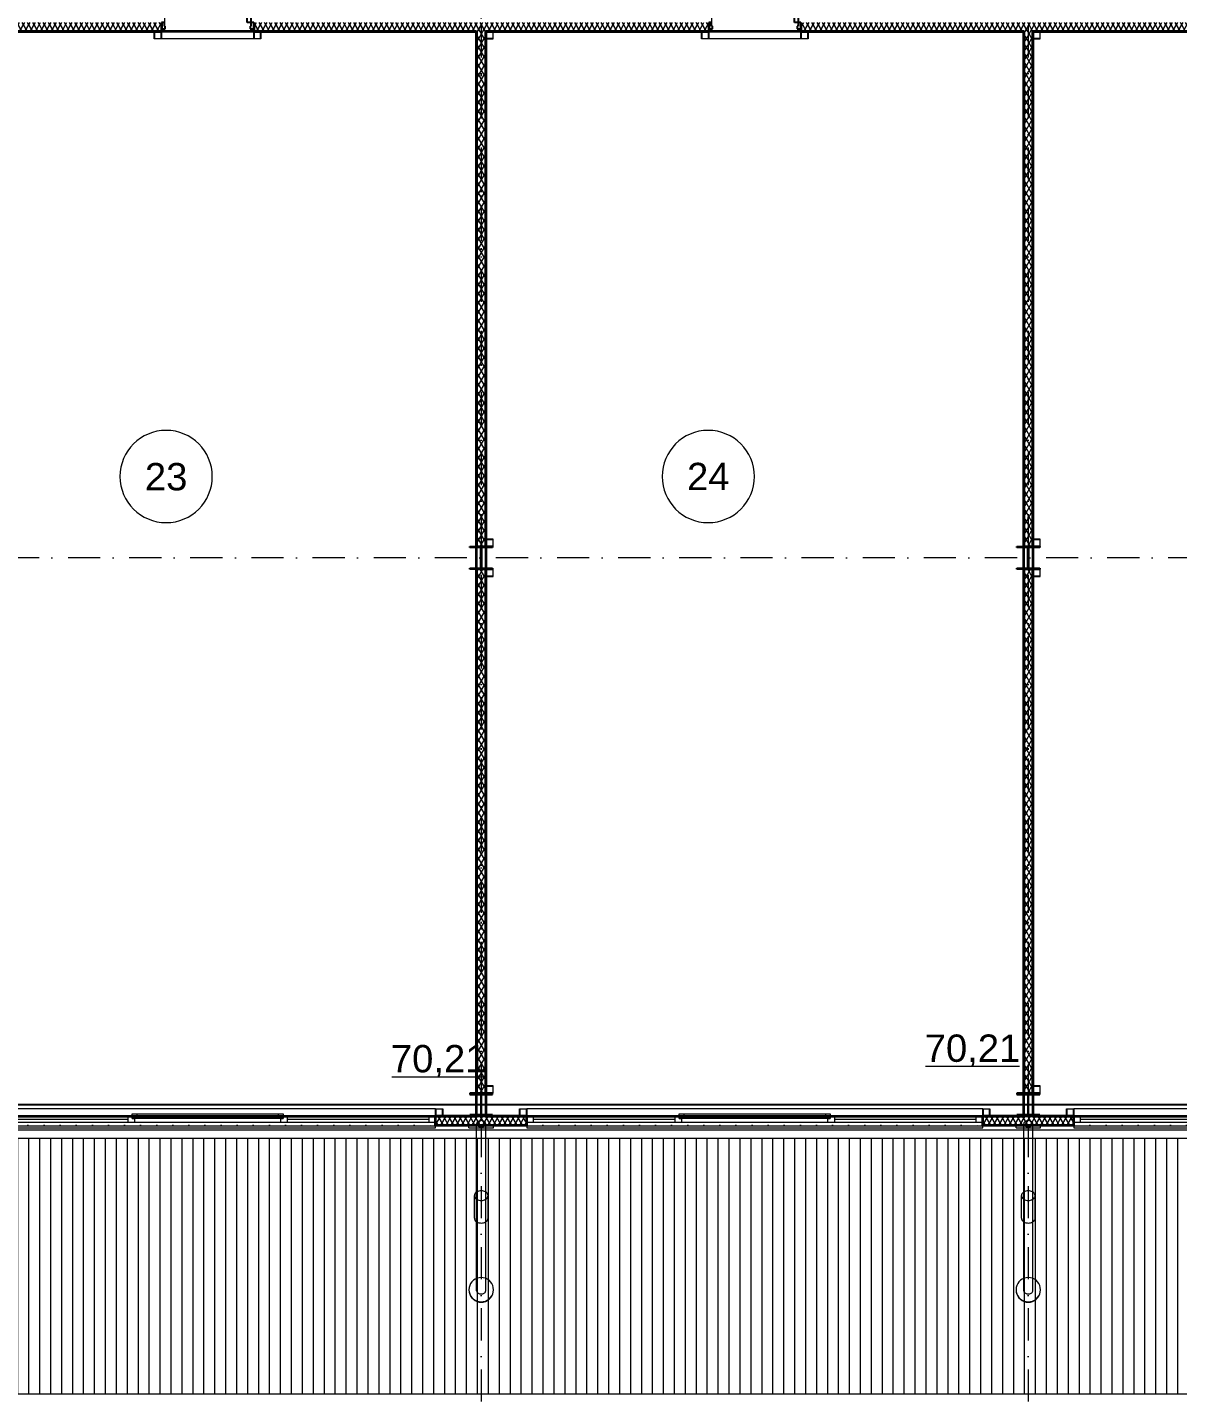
# Model space of a CAD drawing. Header units: millimetres. Extents: x -10605 to 103276, y -15987 to 52426.
# Drawn here: x 65024 to 77637, y -3225 to 11821 of the extents above; entities that cross this region are included whole.
import ezdxf
from ezdxf.enums import TextEntityAlignment as Align

# ---------------------------------------------------------------- set-up
doc = ezdxf.new("R2010")
doc.units = ezdxf.units.MM
doc.header["$MEASUREMENT"] = 0
for name, pattern in [('Dot & Dashed', [670.277762, 352.777767, -176.388884, 0, -141.111112]), ('Крупный пунктир', [634.99999, 0, -634.99999]), ('Пунктирная', [176.388884, 0, -176.388884])]:
    doc.linetypes.add(name, pattern=pattern)
for name, color, linetype, lineweight in [('0_Ном._пера__200', 7, 'Continuous', 0), ('0_Ном._пера__98', 7, 'Continuous', 25), ('Двери Archicad_Ном._пера__3', 7, 'Continuous', 0), ('Двери Archicad_Ном._пера__97', 7, 'Continuous', 35), ('Двери Archicad_Ном._пера__98', 7, 'Continuous', 25), ('Металлический каркас здания_Ном._пера__98', 7, 'Continuous', 25), ('Металлический каркас здания_Ном._пера__99', 7, 'Continuous', 15), ('Окна Archicad_Ном._пера__100', 7, 'Continuous', 9), ('Окна Archicad_Ном._пера__3', 7, 'Continuous', 0), ('Окна Archicad_Ном._пера__97', 7, 'Continuous', 35), ('Оси_Ном._пера__200', 7, 'Continuous', 0), ('Паспорта Зон Archicad_Ном._пера__100', 7, 'Continuous', 9), ('Стены _Ном._пера__200', 7, 'Continuous', 0), ('Стены _Ном._пера__97', 7, 'Continuous', 35), ('Стены _Ном._пера__99', 7, 'Continuous', 15)]:
    doc.layers.add(name, color=color, linetype=linetype, lineweight=lineweight)
for name, color, linetype, lineweight, true_color in [('0_Ном._пера__92', 7, 'Continuous', 20, 0xc2e9e9e9), ('Зоны_Ном._пера__121', 7, 'Continuous', 35, 0xc2deab72), ('Стены _Ном._пера__94', 7, 'Continuous', 5, 0xc29f9f9f)]:
    doc.layers.add(name, color=color, linetype=linetype, lineweight=lineweight, true_color=true_color)
for name, color, linetype in [('Двери Archicad', 7, 'Continuous'), ('Зоны', 7, 'Continuous'), ('Металлический каркас здания', 7, 'Continuous'), ('Окна Archicad', 7, 'Continuous'), ('Оси', 7, 'Continuous'), ('Стены', 7, 'Continuous')]:
    doc.layers.add(name, color=color, linetype=linetype)
doc.styles.add('РЎР“Р•РќР•Р\xa0РР\xa0_РЎРўРР›Р¬_1', font='arial.ttf')
pattern_1 = [(60, (0, 0), (-43.30127, 25), []), (120, (0, 0), (43.30127, 25), [])]
pattern_2 = [(90, (0, 0), (-60, 0), [])]

# ---------------------------------------------------------------- blocks, each defined once
blk = doc.blocks.new('Перекрытие_1', base_point=(98125, 40125))
at = {"layer": '0_Ном._пера__200', "color": 7, "linetype": 'Continuous', "lineweight": 0, "flags": 128}
blk.add_lwpolyline([(98125, 40125), (51875, 40125), (51875, 29425), (46123, 29425), (46123, 40125), (-125, 40125), (-125, -125), (46125, -125), (46125, 10575), (51875, 10575), (51875, -125), (98125, -125)], close=True, dxfattribs=at)
blk = doc.blocks.new('Стена_3', base_point=(76000, 11775))
at = {"layer": 'Стены', "linetype": 'Continuous', "lineweight": 0, "true_color": 0x000000}
h = blk.add_hatch(dxfattribs=at)
h.set_pattern_fill('Batt_Insulation__3_', color=18, style=0, pattern_type=2)
h.set_pattern_definition(pattern_1)
h.paths.add_polyline_path([(75950, 11775), (75950, 6125), (76050, 6125), (76050, 11775)])
at = {"layer": 'Стены _Ном._пера__97', "color": 7, "linetype": 'Continuous', "lineweight": 35, "flags": 128}
for points in [[(75950, 11775), (75950, 6125)], [(76050, 6125), (76050, 11775)], [(75950, 6125), (76050, 6125)]]:
    blk.add_lwpolyline(points, dxfattribs=at)
blk = doc.blocks.new('Стена_8', base_point=(70000, 11775))
at = {"layer": 'Стены', "linetype": 'Continuous', "lineweight": 0, "true_color": 0x000000}
h = blk.add_hatch(dxfattribs=at)
h.set_pattern_fill('Batt_Insulation__3_', color=18, style=0, pattern_type=2)
h.set_pattern_definition(pattern_1)
h.paths.add_polyline_path([(69950, 11775), (69950, 6125), (70050, 6125), (70050, 11775)])
at = {"layer": 'Стены _Ном._пера__97', "color": 7, "linetype": 'Continuous', "lineweight": 35, "flags": 128}
for points in [[(69950, 11775), (69950, 6125)], [(70050, 6125), (70050, 11775)], [(69950, 6125), (70050, 6125)]]:
    blk.add_lwpolyline(points, dxfattribs=at)
blk = doc.blocks.new('Стена_39', base_point=(70000, 5875))
at = {"layer": 'Стены', "linetype": 'Continuous', "lineweight": 0, "true_color": 0x000000}
h = blk.add_hatch(dxfattribs=at)
h.set_pattern_fill('Batt_Insulation__3_', color=18, style=0, pattern_type=2)
h.set_pattern_definition(pattern_1)
h.paths.add_polyline_path([(69950, 5875), (69950, 125), (70050, 125), (70050, 5875)])
at = {"layer": 'Стены _Ном._пера__97', "color": 7, "linetype": 'Continuous', "lineweight": 35, "flags": 128}
for points in [[(69950, 5875), (69950, 125)], [(70050, 5875), (69950, 5875)], [(70050, 125), (70050, 5875)], [(69950, 125), (70050, 125)]]:
    blk.add_lwpolyline(points, dxfattribs=at)
blk = doc.blocks.new('Стена_40', base_point=(76000, 5875))
at = {"layer": 'Стены', "linetype": 'Continuous', "lineweight": 0, "true_color": 0x000000}
h = blk.add_hatch(dxfattribs=at)
h.set_pattern_fill('Batt_Insulation__3_', color=18, style=0, pattern_type=2)
h.set_pattern_definition(pattern_1)
h.paths.add_polyline_path([(75950, 5875), (75950, 125), (76050, 125), (76050, 5875)])
at = {"layer": 'Стены _Ном._пера__97', "color": 7, "linetype": 'Continuous', "lineweight": 35, "flags": 128}
for points in [[(75950, 5875), (75950, 125)], [(76050, 5875), (75950, 5875)], [(76050, 125), (76050, 5875)], [(75950, 125), (76050, 125)]]:
    blk.add_lwpolyline(points, dxfattribs=at)
blk = doc.blocks.new('Конструктор Кровли 27')
at = {"layer": '0_Ном._пера__92', "color": 254, "linetype": 'Continuous', "lineweight": 20, "true_color": 0xe9e9e9, "flags": 128}
blk.add_lwpolyline([(0, 46123), (0, 0), (40000, 0), (40000, 46125), (29425, 46125), (29425, 51875), (40000, 51875), (40000, 98000), (0, 98000), (0, 51875), (10575, 51875), (10575, 46123)], close=True, dxfattribs=at)
blk = doc.blocks.new('Колонна SHS ГК 27')
at = {"layer": 'Металлический каркас здания_Ном._пера__99', "linetype": 'Continuous', "lineweight": 0, "true_color": 0xffffff}
h = blk.add_hatch(dxfattribs=at)
h.set_pattern_fill('Barabбs_tйglakц_бllу', style=0, pattern_type=2)
h.set_pattern_definition(pattern_2)
h.paths.add_polyline_path([(-40, -40), (40, -40), (40, 40), (-40, 40)])
h.paths.add_polyline_path([(-36.4, -36.4), (-36.4, 36.4), (36.4, 36.4), (36.4, -36.4)], flags=0)
at = {"layer": 'Металлический каркас здания_Ном._пера__99', "color": 7, "linetype": 'Continuous', "lineweight": 15}
for p, q in [((40, 40), (-40, 40)), ((-40, 40), (-40, -40)), ((-36.4, -36.4), (-36.4, 36.4)), ((-36.4, 36.4), (36.4, 36.4)), ((36.4, 36.4), (36.4, -36.4)), ((40, -40), (40, 40)), ((-40, -40), (40, -40)), ((36.4, -36.4), (-36.4, -36.4))]:
    blk.add_line(p, q, dxfattribs=at)
blk = doc.blocks.new('Труба Квадратного Сечения ГК SHS 27')
at = {"layer": 'Металлический каркас здания_Ном._пера__99', "color": 7, "linetype": 'Continuous', "lineweight": 15}
for p, q in [((505, 40), (0, 40)), ((0, 40), (0, 0)), ((0, 0), (0, -40)), ((1010, 40), (505, 40)), ((1010, 0), (1010, 40)), ((1010, -40), (1010, 0)), ((0, -40), (505, -40)), ((505, -40), (1010, -40))]:
    blk.add_line(p, q, dxfattribs=at)
blk = doc.blocks.new('Труба Квадратного Сечения ГК SHS 27_3')
at = {"layer": 'Металлический каркас здания_Ном._пера__99', "color": 7, "linetype": 'Continuous', "lineweight": 15}
for p, q in [((2500, 40), (0, 40)), ((0, 40), (0, 0)), ((0, 0), (0, -40)), ((5000, 40), (2500, 40)), ((5000, 0), (5000, 40)), ((5000, -40), (5000, 0)), ((0, -40), (2500, -40)), ((2500, -40), (5000, -40))]:
    blk.add_line(p, q, dxfattribs=at)
blk = doc.blocks.new('Кладовая_23_23', base_point=(66956, 6838))
at = {"layer": 'Паспорта Зон Archicad_Ном._пера__100', "color": 7, "linetype": 'Continuous', "lineweight": 9}
blk.add_line((69020, 306), (70049, 306), dxfattribs=at)
for start, end in [(0, 180), (180, 0)]:
    blk.add_arc((66545, 6893), 506, start, end, dxfattribs=at)
at = {"layer": 'Паспорта Зон Archicad_Ном._пера__100', "color": 7, "lineweight": 9, "style": 'РЎР“Р•РќР•Р\xa0РР\xa0_РЎРўРР›Р¬_1'}
for tag, p in [('ROOM_NUMBER', (66545, 6891)), ('ROOM_AREA', (69534, 505))]:
    blk.add_attdef(tag, text='', height=300, dxfattribs=at).set_placement(p, align=Align.MIDDLE_CENTER)
blk = doc.blocks.new('Кладовая_24_24', base_point=(72809, 6953))
at = {"layer": 'Паспорта Зон Archicad_Ном._пера__100', "color": 7, "linetype": 'Continuous', "lineweight": 9}
blk.add_line((74873, 421), (75903, 421), dxfattribs=at)
for start, end in [(0, 180), (180, 0)]:
    blk.add_arc((72490, 6893), 506, start, end, dxfattribs=at)
at = {"layer": 'Паспорта Зон Archicad_Ном._пера__100', "color": 7, "lineweight": 9, "style": 'РЎР“Р•РќР•Р\xa0РР\xa0_РЎРўРР›Р¬_1'}
for tag, p in [('ROOM_NUMBER', (72490, 6893)), ('ROOM_AREA', (75388, 620))]:
    blk.add_attdef(tag, text='', height=300, dxfattribs=at).set_placement(p, align=Align.MIDDLE_CENTER)
blk = doc.blocks.new('Однопольная Дверь 27')
at = {"layer": 'Двери Archicad_Ном._пера__3', "color": 7, "linetype": 'Continuous', "lineweight": 0}
blk.add_arc((475, 0), 950, 90, 180, dxfattribs=at)
at = {"layer": 'Двери Archicad_Ном._пера__97', "color": 7, "linetype": 'Continuous', "lineweight": 35}
for p, q in [((-505, 0), (-505, -70)), ((-505, 0), (-505, -70)), ((505, 0), (505, -70)), ((505, 0), (505, -70)), ((-505, -70), (-505, -100)), ((505, -70), (505, -100))]:
    blk.add_line(p, q, dxfattribs=at)
at = {"layer": 'Двери Archicad_Ном._пера__98', "color": 7, "linetype": 'Continuous', "lineweight": 25}
for p, q in [((435, 0), (435, 950)), ((435, 950), (475, 950)), ((475, 950), (475, 0)), ((-475, 0), (-505, 0)), ((-505, 0), (-505, -70)), ((-475, -40), (-475, 0)), ((475, 0), (435, 0)), ((505, 0), (475, 0)), ((475, 0), (475, -40)), ((505, -70), (505, 0)), ((-505, -70), (-465, -70)), ((-465, -40), (-475, -40)), ((-465, -70), (-465, -40)), ((475, -40), (465, -40)), ((465, -40), (465, -70)), ((465, -70), (505, -70))]:
    blk.add_line(p, q, dxfattribs=at)
blk = doc.blocks.new('Стена_84', base_point=(51775, 11775))
at = {"layer": 'Стены', "linetype": 'Continuous', "lineweight": 0, "true_color": 0x000000}
h = blk.add_hatch(dxfattribs=at)
h.set_pattern_fill('Batt_Insulation__3_', color=18, style=0, pattern_type=2)
h.set_pattern_definition(pattern_1)
h.paths.add_polyline_path([(61505, 11875), (61505, 11775), (66495, 11775), (66495, 11875)])
h = blk.add_hatch(dxfattribs=at)
h.set_pattern_fill('Batt_Insulation__3_', color=18, style=0, pattern_type=2)
h.set_pattern_definition(pattern_1)
h.paths.add_polyline_path([(67505, 11875), (67505, 11775), (72495, 11775), (72495, 11875)])
h = blk.add_hatch(dxfattribs=at)
h.set_pattern_fill('Batt_Insulation__3_', color=18, style=0, pattern_type=2)
h.set_pattern_definition(pattern_1)
h.paths.add_polyline_path([(73505, 11875), (73505, 11775), (78495, 11775), (78495, 11875)])
at = {"layer": 'Стены _Ном._пера__97', "color": 7, "linetype": 'Continuous', "lineweight": 35}
for p, q in [((66495, 11875), (66495, 11805)), ((66495, 11805), (66495, 11775)), ((67505, 11875), (67505, 11805)), ((67505, 11805), (67505, 11775)), ((72495, 11875), (72495, 11805)), ((72495, 11805), (72495, 11775)), ((73505, 11875), (73505, 11805)), ((73505, 11805), (73505, 11775))]:
    blk.add_line(p, q, dxfattribs=at)
at = {"layer": 'Стены _Ном._пера__97', "color": 7, "linetype": 'Continuous', "lineweight": 35, "flags": 128}
for points in [[(64050, 11775), (66495, 11775)], [(67505, 11775), (69950, 11775)], [(70050, 11775), (72495, 11775)], [(73505, 11775), (75950, 11775)], [(76050, 11775), (78495, 11775)]]:
    blk.add_lwpolyline(points, dxfattribs=at)
at = {"layer": 'Двери Archicad', "color": 7, "linetype": 'Continuous', "lineweight": 50, "zscale": 1000}
for p in [(67000, 11875), (73000, 11875)]:
    blk.add_blockref('Однопольная Дверь 27', p, dxfattribs=at)
blk = doc.blocks.new('Колонна Универсальная 27')
at = {"layer": 'Металлический каркас здания_Ном._пера__98', "linetype": 'Continuous', "lineweight": 0, "true_color": 0xffffff}
h = blk.add_hatch(dxfattribs=at)
h.set_pattern_fill('Barabбs_tйglakц_бllу', style=0, pattern_type=2)
h.set_pattern_definition(pattern_2)
h.paths.add_polyline_path([(-125, -125), (125, -125), (125, -113), (4, -113), (4, 113), (125, 113), (125, 125), (-125, 125), (-125, 113), (-4, 113), (-4, -113), (-125, -113)])
at = {"layer": 'Металлический каркас здания_Ном._пера__98', "color": 7, "linetype": 'Continuous', "lineweight": 25}
for p, q in [((125, 125), (-125, 125)), ((-125, 125), (-125, 113)), ((-125, 113), (-4, 113)), ((-4, 113), (-4, -113)), ((4, -113), (4, 113)), ((4, 113), (125, 113)), ((125, 113), (125, 125)), ((-4, -113), (-125, -113)), ((-125, -113), (-125, -125)), ((-125, -125), (125, -125)), ((125, -113), (4, -113)), ((125, -125), (125, -113))]:
    blk.add_line(p, q, dxfattribs=at)
blk = doc.blocks.new('Стандартный Маркер Сетки')
at = {"layer": 'Оси_Ном._пера__200', "color": 7, "linetype": 'Dot & Dashed', "lineweight": 0}
blk.add_line((0, 0), (107805, 0), dxfattribs=at)
at = {"layer": 'Оси_Ном._пера__200', "color": 7, "lineweight": 0, "style": 'РЎР“Р•РќР•Р\xa0РР\xa0_РЎРўРР›Р¬_1'}
blk.add_attdef('AC_MarkerText_1', text='', height=300, dxfattribs=at).set_placement((108205, 150), align=Align.TOP_CENTER)
blk = doc.blocks.new('Двутавp К 26020-83 27_2')
at = {"layer": 'Металлический каркас здания_Ном._пера__98', "color": 7, "linetype": 'Крупный пунктир', "lineweight": 25}
blk.add_line((0, 0), (17750, 0), dxfattribs=at)
blk = doc.blocks.new('Двутавp К 26020-83 27_3')
at = {"layer": 'Металлический каркас здания_Ном._пера__98', "color": 7, "linetype": 'Крупный пунктир', "lineweight": 25}
blk.add_line((0, 0), (17860, 0), dxfattribs=at)
blk = doc.blocks.new('Двутавp К 26020-83 27_4')
at = {"layer": 'Металлический каркас здания_Ном._пера__98', "color": 7, "linetype": 'Крупный пунктир', "lineweight": 25}
blk.add_line((0, 0), (39750, 0), dxfattribs=at)
blk = doc.blocks.new('Лист Профилированный 27')
at = {"layer": 'Стены _Ном._пера__94', "linetype": 'Continuous', "lineweight": 5, "true_color": 0x9f9f9f}
h = blk.add_hatch(dxfattribs=at)
h.set_pattern_fill('Barabбs_tйglakц_бllу_dupla', color=253, style=0, pattern_type=2)
h.set_pattern_definition([(90, (0, 0), (-120, 0), [])])
h.paths.add_polyline_path([(0, 200), (0, 0), (90395, 0), (90395, 200), (90395, 2610), (90395, 2809), (0, 2809), (0, 2610)])
at = {"layer": 'Стены _Ном._пера__99', "color": 7, "linetype": 'Continuous', "lineweight": 15, "flags": 128}
blk.add_lwpolyline([(0, 200), (0, 0), (90395, 0), (90395, 200), (90395, 2610), (90395, 2809), (0, 2809), (0, 2610)], close=True, dxfattribs=at)
blk = doc.blocks.new('Горизонтальное Многостворчатое Окно 27')
at = {"layer": 'Окна Archicad_Ном._пера__100', "color": 7, "linetype": 'Continuous', "lineweight": 9}
for p, q in [((-2500, 0), (-2430, 0)), ((-2430, 0), (-2430, -70)), ((-873, -70), (-873, 0)), ((-873, 0), (-838, 0)), ((-838, 0), (-828, 0)), ((-828, 25), (-778, 25)), ((-828, -25), (-828, 25)), ((-828, 0), (-828, -25)), ((-778, 25), (-778, -25)), ((-778, 25), (778, 25)), ((-778, 0), (778, 0)), ((778, -25), (778, 25)), ((778, 25), (828, 25)), ((828, 25), (828, -25)), ((828, -25), (828, 0)), ((828, 0), (838, 0)), ((838, 0), (873, 0)), ((873, 0), (873, -70)), ((2430, -70), (2430, 0)), ((2430, 0), (2500, 0)), ((-2430, -70), (-2500, -70)), ((-838, -70), (-873, -70)), ((-803, -70), (-838, -70)), ((-828, -25), (-803, -25)), ((-778, -25), (-828, -25)), ((-803, -25), (-803, -70)), ((778, -25), (-778, -25)), ((828, -25), (778, -25)), ((803, -70), (803, -25)), ((803, -25), (828, -25)), ((838, -70), (803, -70)), ((873, -70), (838, -70)), ((2500, -70), (2430, -70))]:
    blk.add_line(p, q, dxfattribs=at)
at = {"layer": 'Окна Archicad_Ном._пера__3', "color": 7, "linetype": 'Continuous', "lineweight": 0}
for p, q in [((-2500, 0), (2500, 0)), ((-2430, 0), (-873, 0)), ((-778, 25), (778, 25)), ((873, 0), (2430, 0)), ((-2500, -100), (-2500, -130)), ((-2500, -130), (2500, -130)), ((-2430, -35), (-873, -35)), ((-873, -70), (-2430, -70)), ((803, -70), (-803, -70)), ((873, -35), (2430, -35)), ((2430, -70), (873, -70)), ((2500, -130), (2500, -100))]:
    blk.add_line(p, q, dxfattribs=at)
at = {"layer": 'Окна Archicad_Ном._пера__3', "color": 7, "linetype": 'Пунктирная', "lineweight": 0}
blk.add_line((-2500, -100), (2500, -100), dxfattribs=at)
at = {"layer": 'Окна Archicad_Ном._пера__97', "color": 7, "linetype": 'Continuous', "lineweight": 35}
for p, q in [((-2500, -70), (-2500, 0)), ((-2500, -70), (-2500, 0)), ((2500, -70), (2500, 0)), ((2500, -70), (2500, 0)), ((-2500, -100), (-2500, -70)), ((2500, -100), (2500, -70))]:
    blk.add_line(p, q, dxfattribs=at)
blk = doc.blocks.new('Стена_97', base_point=(-125, -125))
at = {"layer": 'Стены', "linetype": 'Continuous', "lineweight": 0, "true_color": 0x000000}
h = blk.add_hatch(dxfattribs=at)
h.set_pattern_fill('Batt_Insulation__3_', color=18, style=0, pattern_type=2)
h.set_pattern_definition(pattern_1)
h.paths.add_polyline_path([(69500, -195), (69500, -225), (70500, -225), (70500, -195), (70500, -125), (69500, -125)])
h = blk.add_hatch(dxfattribs=at)
h.set_pattern_fill('Batt_Insulation__3_', color=18, style=0, pattern_type=2)
h.set_pattern_definition(pattern_1)
h.paths.add_polyline_path([(75500, -195), (75500, -225), (76500, -225), (76500, -195), (76500, -125), (75500, -125)])
at = {"layer": 'Стены _Ном._пера__97', "color": 7, "linetype": 'Continuous', "lineweight": 35}
for p, q in [((69500, -195), (69500, -125)), ((70500, -195), (70500, -125)), ((75500, -195), (75500, -125)), ((76500, -195), (76500, -125)), ((69500, -225), (69500, -195)), ((70500, -225), (70500, -195)), ((75500, -225), (75500, -195)), ((76500, -225), (76500, -195))]:
    blk.add_line(p, q, dxfattribs=at)
at = {"layer": 'Стены _Ном._пера__97', "color": 7, "linetype": 'Continuous', "lineweight": 35, "flags": 128}
for points in [[(70500, -125), (69500, -125)], [(76500, -125), (75500, -125)], [(69500, -225), (70500, -225)], [(75500, -225), (76500, -225)]]:
    blk.add_lwpolyline(points, dxfattribs=at)
at = {"layer": 'Окна Archicad', "color": 7, "linetype": 'Continuous', "lineweight": 0, "zscale": 1000}
for p in [(67000, -125), (73000, -125), (79000, -125)]:
    blk.add_blockref('Горизонтальное Многостворчатое Окно 27', p, dxfattribs=at)
blk = doc.blocks.new('Стена_100', base_point=(3803, -236))
at = {"layer": 'Стены _Ном._пера__200', "color": 7, "linetype": 'Continuous', "lineweight": 0}
blk.add_line((94198, -237), (3803, -237), dxfattribs=at)
at = {"layer": 'Стены _Ном._пера__200', "color": 7, "linetype": 'Continuous', "lineweight": 0, "flags": 128}
for points in [[(94298, -236), (3803, -236)], [(3803, -276), (94198, -276)]]:
    blk.add_lwpolyline(points, dxfattribs=at)
blk = doc.blocks.new('Крыша_1', base_point=(0, 0))
at = {"layer": '0_Ном._пера__98', "color": 7, "linetype": 'Continuous', "lineweight": 25, "flags": 128}
blk.add_lwpolyline([(98000, 0), (51875, 0)], dxfattribs=at)
blk = doc.blocks.new('Стандартный Маркер Сетки_4')
at = {"layer": 'Оси_Ном._пера__200', "color": 7, "linetype": 'Dot & Dashed', "lineweight": 0}
blk.add_line((0, 0), (55187, 0), dxfattribs=at)
at = {"layer": 'Оси_Ном._пера__200', "color": 7, "lineweight": 0, "style": 'РЎР“Р•РќР•Р\xa0РР\xa0_РЎРўРР›Р¬_1'}
blk.add_attdef('AC_MarkerText_1', text='', height=300, rotation=90, dxfattribs=at).set_placement((55368, -69), align=Align.TOP_CENTER)
blk = doc.blocks.new('Цилиндр 27')
at = {"layer": 'Стены _Ном._пера__200', "color": 7, "linetype": 'Continuous', "lineweight": 0}
for p, q in [((-33, 17), (-35, 9)), ((-35, 9), (-35, 0)), ((-35, 0), (-35, -9)), ((-31, 25), (-33, 17)), ((-27, 32), (-31, 25)), ((-23, 38), (-27, 32)), ((-18, 43), (-23, 38)), ((-12, 47), (-18, 43)), ((-6, 49), (-12, 47)), ((0, 50), (-6, 49)), ((0, 50), (1831, 50)), ((1798, 17), (1796, 9)), ((1796, 9), (1796, 0)), ((1796, 0), (1796, -9)), ((1801, 25), (1798, 17)), ((1804, 32), (1801, 25)), ((1809, 38), (1804, 32)), ((1814, 43), (1809, 38)), ((1819, 47), (1814, 43)), ((1825, 49), (1819, 47)), ((1831, 50), (1825, 49)), ((1837, 49), (1831, 50)), ((1843, 47), (1837, 49)), ((1849, 43), (1843, 47)), ((1854, 38), (1849, 43)), ((1858, 32), (1854, 38)), ((1862, 25), (1858, 32)), ((1865, 17), (1862, 25)), ((1866, 9), (1865, 17)), ((1867, 0), (1866, 9)), ((1866, -9), (1867, 0)), ((-35, -9), (-33, -17)), ((-33, -17), (-31, -25)), ((-31, -25), (-27, -32)), ((-27, -32), (-23, -38)), ((-23, -38), (-18, -43)), ((-18, -43), (-12, -47)), ((-12, -47), (-6, -49)), ((-6, -49), (0, -50)), ((0, -50), (1831, -50)), ((1796, -9), (1798, -17)), ((1798, -17), (1801, -25)), ((1801, -25), (1804, -32)), ((1804, -32), (1809, -38)), ((1809, -38), (1814, -43)), ((1814, -43), (1819, -47)), ((1819, -47), (1825, -49)), ((1825, -49), (1831, -50)), ((1831, -50), (1837, -49)), ((1837, -49), (1843, -47)), ((1843, -47), (1849, -43)), ((1849, -43), (1854, -38)), ((1854, -38), (1858, -32)), ((1858, -32), (1862, -25)), ((1862, -25), (1865, -17)), ((1865, -17), (1866, -9))]:
    blk.add_line(p, q, dxfattribs=at)
blk = doc.blocks.new('Цилиндр 27_2')
at = {"layer": 'Стены _Ном._пера__200', "color": 7, "linetype": 'Continuous', "lineweight": 0}
for p, q in [((-132, 23), (-134, 0)), ((-126, 46), (-132, 23)), ((-128, 23), (-130, 0)), ((-122, 46), (-128, 23)), ((-116, 67), (-126, 46)), ((-112, 67), (-122, 46)), ((-102, 86), (-116, 67)), ((-99, 86), (-112, 67)), ((-86, 102), (-102, 86)), ((-82, 102), (-99, 86)), ((-67, 116), (-86, 102)), ((-63, 116), (-82, 102)), ((-46, 126), (-67, 116)), ((-42, 126), (-63, 116)), ((-23, 132), (-46, 126)), ((-20, 132), (-42, 126)), ((0, 134), (-23, 132)), ((3, 134), (-20, 132)), ((0, 134), (3, 134)), ((27, 132), (3, 134)), ((49, 126), (27, 132)), ((70, 116), (49, 126)), ((89, 102), (70, 116)), ((106, 86), (89, 102)), ((119, 67), (106, 86)), ((129, 46), (119, 67)), ((135, 23), (129, 46)), ((137, 0), (135, 23)), ((135, -23), (137, 0)), ((-134, 0), (-132, -23)), ((-132, -23), (-126, -46)), ((-130, 0), (-128, -23)), ((-128, -23), (-122, -46)), ((-126, -46), (-116, -67)), ((-122, -46), (-112, -67)), ((-116, -67), (-102, -86)), ((-112, -67), (-99, -86)), ((-102, -86), (-86, -102)), ((-99, -86), (-82, -102)), ((-86, -102), (-67, -116)), ((-82, -102), (-63, -116)), ((-67, -116), (-46, -126)), ((-63, -116), (-42, -126)), ((-46, -126), (-23, -132)), ((-42, -126), (-20, -132)), ((-23, -132), (0, -134)), ((-20, -132), (3, -134)), ((0, -134), (3, -134)), ((3, -134), (27, -132)), ((27, -132), (49, -126)), ((49, -126), (70, -116)), ((70, -116), (89, -102)), ((89, -102), (106, -86)), ((106, -86), (119, -67)), ((119, -67), (129, -46)), ((129, -46), (135, -23))]:
    blk.add_line(p, q, dxfattribs=at)
blk = doc.blocks.new('Цилиндр 27_3')
at = {"layer": 'Стены _Ном._пера__200', "color": 7, "linetype": 'Continuous', "lineweight": 0}
for p, q in [((0, 134), (0, 132)), ((0, 134), (30, 134)), ((0, 132), (0, 126)), ((0, 126), (0, 116)), ((0, 116), (0, 102)), ((0, 102), (0, 86)), ((0, 86), (0, 67)), ((0, 67), (0, 46)), ((0, 46), (0, 23)), ((0, 23), (0, 0)), ((0, 0), (0, -23)), ((30, 134), (30, 132)), ((30, 132), (30, 126)), ((30, 126), (30, 116)), ((30, 116), (30, 102)), ((30, 102), (30, 86)), ((30, 86), (30, 67)), ((30, 67), (30, 46)), ((30, 46), (30, 23)), ((30, 23), (30, 0)), ((30, 0), (30, -23)), ((0, -23), (0, -46)), ((0, -46), (0, -67)), ((0, -67), (0, -86)), ((0, -86), (0, -102)), ((0, -102), (0, -116)), ((0, -116), (0, -126)), ((0, -126), (0, -132)), ((0, -132), (0, -134)), ((0, -134), (30, -134)), ((30, -23), (30, -46)), ((30, -46), (30, -67)), ((30, -67), (30, -86)), ((30, -86), (30, -102)), ((30, -102), (30, -116)), ((30, -116), (30, -126)), ((30, -126), (30, -132)), ((30, -132), (30, -134))]:
    blk.add_line(p, q, dxfattribs=at)
blk = doc.blocks.new('Цилиндр 27_4')
at = {"layer": 'Стены _Ном._пера__200', "color": 7, "linetype": 'Continuous', "lineweight": 0}
for p, q in [((-52, 13), (-53, 0)), ((-53, 0), (-52, -13)), ((-50, 26), (-52, 13)), ((-46, 37), (-50, 26)), ((-41, 48), (-46, 37)), ((-34, 57), (-41, 48)), ((-27, 65), (-34, 57)), ((-18, 70), (-27, 65)), ((-9, 74), (-18, 70)), ((0, 75), (-9, 74)), ((0, 75), (248, 75)), ((196, 13), (195, 0)), ((195, 0), (196, -13)), ((198, 26), (196, 13)), ((202, 37), (198, 26)), ((208, 48), (202, 37)), ((214, 57), (208, 48)), ((222, 65), (214, 57)), ((230, 70), (222, 65)), ((239, 74), (230, 70)), ((248, 75), (239, 74)), ((257, 74), (248, 75)), ((266, 70), (257, 74)), ((275, 65), (266, 70)), ((282, 57), (275, 65)), ((289, 48), (282, 57)), ((294, 37), (289, 48)), ((298, 26), (294, 37)), ((300, 13), (298, 26)), ((301, 0), (300, 13)), ((300, -13), (301, 0)), ((-52, -13), (-50, -26)), ((-50, -26), (-46, -37)), ((-46, -37), (-41, -48)), ((-41, -48), (-34, -57)), ((-34, -57), (-27, -65)), ((-27, -65), (-18, -70)), ((-18, -70), (-9, -74)), ((-9, -74), (0, -75)), ((0, -75), (248, -75)), ((196, -13), (198, -26)), ((198, -26), (202, -37)), ((202, -37), (208, -48)), ((208, -48), (214, -57)), ((214, -57), (222, -65)), ((222, -65), (230, -70)), ((230, -70), (239, -74)), ((239, -74), (248, -75)), ((248, -75), (257, -74)), ((257, -74), (266, -70)), ((266, -70), (275, -65)), ((275, -65), (282, -57)), ((282, -57), (289, -48)), ((289, -48), (294, -37)), ((294, -37), (298, -26)), ((298, -26), (300, -13))]:
    blk.add_line(p, q, dxfattribs=at)

msp = doc.modelspace()

# ---------------------------------------------------------------- linework, layer by layer
at = {"layer": 'Зоны_Ном._пера__121', "color": 43, "linetype": 'Continuous', "lineweight": 35, "true_color": 0xdeab72, "flags": 128}
for points in [[(69950, 11775), (64050, 11775), (64050, -125), (69950, -125)], [(70050, -125), (75950, -125), (75950, 11775), (70050, 11775)], [(76050, -125), (81950, -125), (81950, 11775), (76050, 11775)]]:
    msp.add_lwpolyline(points, close=True, dxfattribs=at)

# ---------------------------------------------------------------- block references
at = {"color": 7, "linetype": 'Continuous', "lineweight": 0}
msp.add_blockref('Перекрытие_1', (98125.00021, 40125.00012), dxfattribs=at)
at = {"color": 8, "linetype": 'Continuous', "lineweight": 0, "true_color": 0x747474, "zscale": 1000, "rotation": 270}
msp.add_blockref('Конструктор Кровли 27', (0, 40000.00005), dxfattribs=at)
at = {"color": 7, "linetype": 'Continuous', "lineweight": 25}
msp.add_blockref('Крыша_1', (0, 0), dxfattribs=at)
at = {"layer": 'Зоны', "color": 7, "linetype": 'Continuous', "lineweight": 9}
for name, p, values in [('Кладовая_23_23', (66955.70727, 6837.88232), {'ROOM_NUMBER': '23', 'ROOM_AREA': '70,21'}), ('Кладовая_24_24', (72809.37885, 6952.96739), {'ROOM_NUMBER': '24', 'ROOM_AREA': '70,21'})]:
    msp.add_blockref(name, p, dxfattribs=at).add_auto_attribs(values)
at = {"layer": 'Металлический каркас здания', "color": 7, "linetype": 'Continuous', "lineweight": 9, "zscale": 1000, "rotation": 270}
msp.add_blockref('Двутавp К 26020-83 27_4', (70000, 39875.00005), dxfattribs=at)
at = {"layer": 'Металлический каркас здания', "color": 7, "linetype": 'Continuous', "lineweight": 9, "xscale": -1, "zscale": 1000, "rotation": 90}
for name, p in [('Двутавp К 26020-83 27_2', (70000, 17875)), ('Двутавp К 26020-83 27_3', (75999.99994, 17875.01667))]:
    msp.add_blockref(name, p, dxfattribs=at)
at = {"layer": 'Металлический каркас здания_Ном._пера__98', "color": 7, "linetype": 'Continuous', "lineweight": 25, "xscale": -1, "zscale": 1000}
for p in [(70000.02556, 5999.94944), (76000.07, 5999.94944)]:
    msp.add_blockref('Колонна Универсальная 27', p, dxfattribs=at)
at = {"layer": 'Металлический каркас здания_Ном._пера__98', "color": 7, "linetype": 'Continuous', "lineweight": 25, "zscale": 1000, "rotation": 180}
for p in [(70000, 0), (76000, 0)]:
    msp.add_blockref('Колонна Универсальная 27', p, dxfattribs=at)
at = {"layer": 'Металлический каркас здания_Ном._пера__99', "color": 7, "linetype": 'Continuous', "lineweight": 15, "xscale": -1, "zscale": 1000, "rotation": 180}
for name, p in [('Колонна SHS ГК 27', (66455.00007, 11735)), ('Труба Квадратного Сечения ГК SHS 27', (66495.00007, 11735)), ('Колонна SHS ГК 27', (67545.00007, 11735)), ('Колонна SHS ГК 27', (72455.00007, 11735)), ('Труба Квадратного Сечения ГК SHS 27', (72495.00007, 11735)), ('Колонна SHS ГК 27', (73545.00007, 11735)), ('Колонна SHS ГК 27', (69540.0001, -85)), ('Колонна SHS ГК 27', (70460.0001, -85)), ('Колонна SHS ГК 27', (75540.0001, -85)), ('Колонна SHS ГК 27', (76460.0001, -85))]:
    msp.add_blockref(name, p, dxfattribs=at)
at = {"layer": 'Металлический каркас здания_Ном._пера__99', "color": 7, "linetype": 'Continuous', "lineweight": 15, "zscale": 1000, "rotation": 180}
for name, p in [('Колонна SHS ГК 27', (70089.99994, 11735)), ('Колонна SHS ГК 27', (76090.00013, 11735)), ('Колонна SHS ГК 27', (70089.99994, 6164.94944)), ('Колонна SHS ГК 27', (76090.00013, 6164.94944)), ('Колонна SHS ГК 27', (70089.99994, 5834.94944)), ('Колонна SHS ГК 27', (76090.00013, 5834.94944)), ('Колонна SHS ГК 27', (70089.99994, 165)), ('Колонна SHS ГК 27', (76090.00013, 165)), ('Труба Квадратного Сечения ГК SHS 27_3', (69500.0001, -85)), ('Труба Квадратного Сечения ГК SHS 27_3', (69500.0001, -85)), ('Труба Квадратного Сечения ГК SHS 27_3', (75500.0001, -85)), ('Труба Квадратного Сечения ГК SHS 27_3', (75500.0001, -85)), ('Труба Квадратного Сечения ГК SHS 27_3', (81500.0001, -85)), ('Труба Квадратного Сечения ГК SHS 27_3', (81500.0001, -85))]:
    msp.add_blockref(name, p, dxfattribs=at)
at = {"layer": 'Оси', "color": 8, "linetype": 'Continuous', "lineweight": 0, "true_color": 0x747474, "zscale": 1000, "rotation": 270}
for p in [(70000, 40000.00005), (76000, 40000.00005)]:
    msp.add_blockref('Стандартный Маркер Сетки_4', p, dxfattribs=at)
at = {"layer": 'Оси', "color": 8, "linetype": 'Continuous', "lineweight": 0, "true_color": 0x747474, "xscale": -1, "zscale": 1000}
for p in [(98000.00007, 6000), (98000.00007, 0)]:
    msp.add_blockref('Стандартный Маркер Сетки', p, dxfattribs=at)
at = {"layer": 'Стены', "color": 7, "lineweight": 35}
for name, p in [('Стена_84', (51775, 11775)), ('Стена_8', (70000, 11775)), ('Стена_3', (76000, 11775)), ('Стена_39', (70000, 5874.94944)), ('Стена_40', (76000, 5874.94944)), ('Стена_97', (-125, -125))]:
    msp.add_blockref(name, p, dxfattribs=at)
at = {"layer": 'Стены', "color": 7, "lineweight": 0}
msp.add_blockref('Стена_100', (3802.5, -235.72647), dxfattribs=at)
at = {"layer": 'Стены', "color": 7, "linetype": 'Continuous', "lineweight": 0, "zscale": 1000, "rotation": 89.99999999999999}
for name, p in [('Цилиндр 27_3', (70000, -255.07296)), ('Цилиндр 27', (70000, -2041.51511)), ('Цилиндр 27_3', (76000, -255.07296)), ('Цилиндр 27', (76000, -2041.51511)), ('Цилиндр 27_4', (70000, -1246.09215)), ('Цилиндр 27_4', (76000, -1246.09215)), ('Цилиндр 27_2', (70000, -2033.38641)), ('Цилиндр 27_2', (76000, -2033.38641))]:
    msp.add_blockref(name, p, dxfattribs=at)
at = {"layer": 'Стены _Ном._пера__99', "color": 7, "linetype": 'Continuous', "lineweight": 15, "xscale": -1, "zscale": 1000}
msp.add_blockref('Лист Профилированный 27', (94197.5, -3175), dxfattribs=at)

doc.saveas('drawing.dxf')
